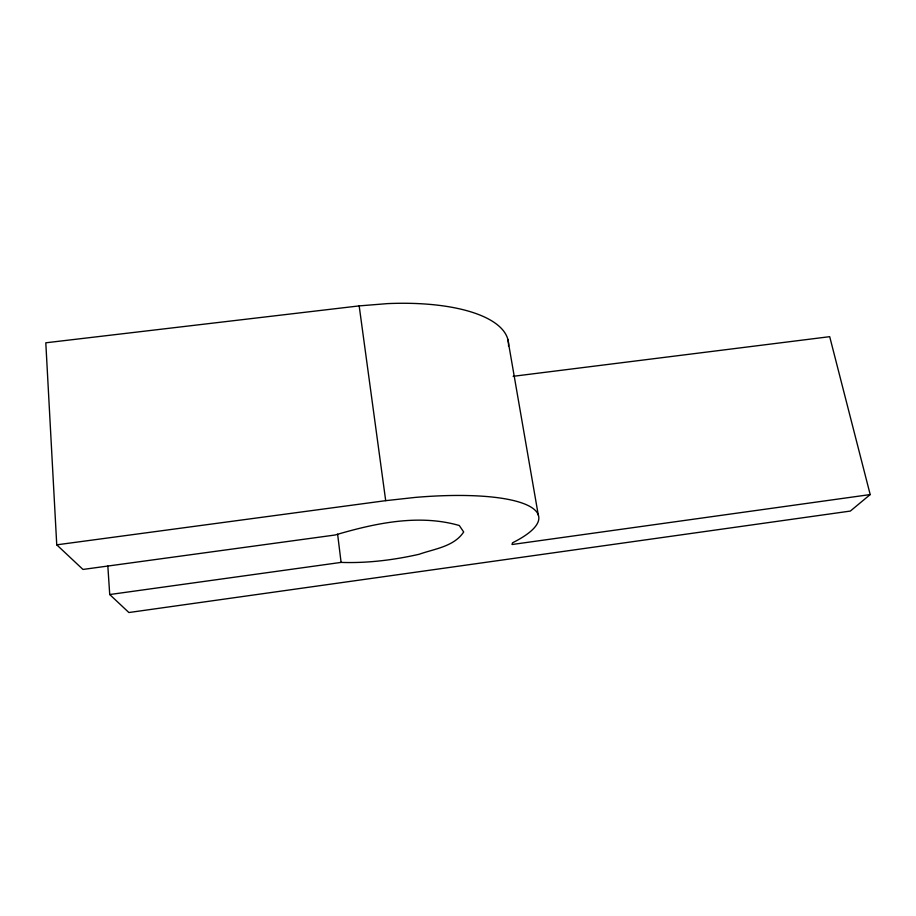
<?xml version="1.0" encoding="UTF-8"?>
<svg xmlns="http://www.w3.org/2000/svg" width="916" height="916" viewBox="0 0 916 916"><rect width="100%" height="100%" fill="white"/><g stroke="black" fill="none" stroke-linecap="round" stroke-linejoin="round"><path stroke-width="1.37" d="M513.132 376.316L829.701 336.676L870.2 494.571L850.334 511.071L128.893 612.529L109.725 594.541L107.836 566.065M109.725 594.541L341.095 562.401C367.35 563.306 393.536 560.065 419.127 554.272C434.505 548.798 453.981 546.692 463.691 531.978L459.305 525.521C418.612 513.75 374.747 523.322 335.061 535.013L82.967 569.443L56.746 544.837L45.8 342.802L359.175 305.898L387.422 303.62A147.373 54.914 -7.3 0 1 508.529 346.099M870.2 494.571L512.01 544.516L512.536 542.787A154.094 37.487 -8.1 0 0 415.257 497.411L385.693 500.663L56.746 544.837M507.83 339.332L538.31 515.181M359.175 305.898L385.693 500.663M337.615 534.188L341.095 562.401"/></g></svg>
